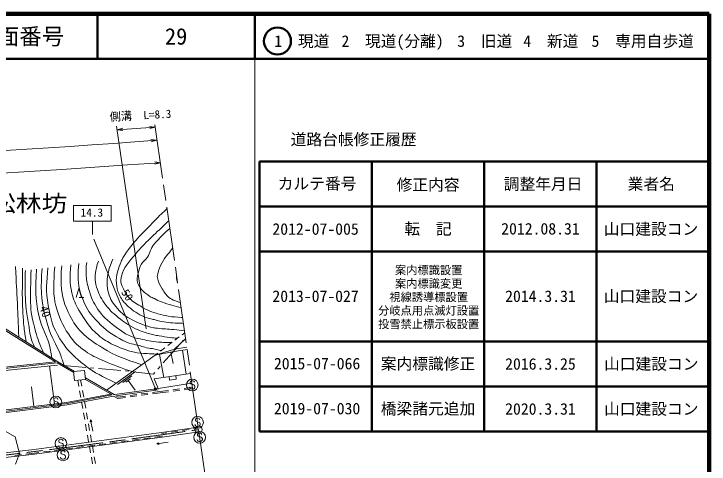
# Model space of a CAD drawing. Units: millimetres, scale not verified. Extents: x 40000 to 680000, y 20000 to 380000.
# Drawn here: x 525424 to 680000, y 279930 to 380000 of the extents above; entities that cross this region are included whole.
import ezdxf
from ezdxf.enums import TextEntityAlignment as Align

# ---------------------------------------------------------------- set-up
doc = ezdxf.new("R2010")
doc.units = ezdxf.units.MM
doc.header["$LTSCALE"] = 1000
doc.header["$PDMODE"] = 32
doc.header["$PDSIZE"] = 500
doc.linetypes.add('CHAIN', pattern=[18.5, 12, -1.5, 3.5, -1.5])
for name, color, linetype, lineweight in [('M-BGD', 7, 'Continuous', 13), ('M-BMK', 2, 'CHAIN', 13), ('M-BMK-HTXT', 7, 'Continuous', 13), ('M-BMK-ROW', 30, 'Continuous', 13), ('M-BMK-SRVR', 3, 'Continuous', 13), ('M-STR-HTXT', 7, 'Continuous', 13), ('M-STR-STRC', 7, 'Continuous', 13), ('M-TTL', 2, 'Continuous', 140), ('M-TTL-BAND', 7, 'Continuous', 13), ('M-TTL-FRAM', 2, 'Continuous', 50), ('M-TTL-LINE', 7, 'Continuous', 50)]:
    doc.layers.add(name, color=color, linetype=linetype, lineweight=lineweight)
doc.layers.add('M-TTL-TXT', color=7, linetype='Continuous')
doc.styles.add('ＭＳ ゴシック', font='')
doc.styles.get('ＭＳ ゴシック').set_extended_font_data('MS Gothic')

msp = doc.modelspace()

# ---------------------------------------------------------------- linework, layer by layer
at = {"layer": 'M-BGD'}
for p, q in [((539270, 316931), (539870, 318931)), ((539870, 318931), (540470, 316931)), ((539970, 316931), (540970, 316931)), ((534644, 302673), (523641, 309581)), ((561100, 305485), (563598, 307795)), ((561219, 307482), (562175, 308207)), ((562813, 308691), (563405, 309140)), ((559626, 306273), (560582, 306999)), ((561100, 305485), (556803, 304132)), ((556803, 304132), (557395, 304581)), ((558032, 305065), (558988, 305790)), ((560342, 304828), (560844, 302270)), ((563865, 305932), (561100, 305485)), ((562914, 305247), (563759, 299923)), ((546007, 296375), (556803, 304132)), ((557784, 304325), (558789, 299209)), ((512518, 300364), (534644, 302673)), ((512538, 300065), (535056, 302415)), ((512570, 299606), (535087, 301955)), ((534435, 293320), (533376, 301777)), ((538735, 300269), (535056, 302415)), ((548429, 297623), (552470, 300526)), ((556641, 298901), (564706, 300059)), ((539856, 297202), (539613, 298578)), ((540510, 297265), (540266, 298641)), ((547720, 295376), (541312, 299113)), ((547270, 295291), (541348, 298745)), ((549633, 298079), (551653, 299531)), ((550331, 298173), (551342, 298899)), ((550837, 298536), (552385, 296381)), ((559931, 299373), (560045, 298581)), ((560045, 298581), (561530, 298795)), ((561530, 298795), (561416, 299587)), ((529843, 292754), (529303, 297068)), ((563261, 296768), (565143, 297008)), ((540292, 294741), (540031, 296218)), ((540946, 294803), (540684, 296280)), ((548063, 295128), (557527, 296434)), ((551265, 295188), (552751, 295388)), ((553731, 295217), (555218, 295418)), ((553742, 295522), (555229, 295722)), ((556209, 295552), (557946, 295786)), ((556220, 295856), (557907, 296083)), ((557907, 296083), (559789, 296324)), ((557946, 295786), (559830, 296027)), ((560781, 296451), (562269, 296641)), ((560822, 296154), (562310, 296344)), ((563302, 296470), (565186, 296711)), ((540728, 292279), (540467, 293756)), ((541382, 292342), (541120, 293819)), ((547601, 295049), (548525, 294515)), ((548063, 295128), (548587, 294826)), ((548525, 294515), (550262, 294750)), ((548587, 294826), (550274, 295054)), ((551254, 294883), (552740, 295084)), ((541164, 289817), (540903, 291294)), ((541818, 289880), (541556, 291357)), ((542348, 289332), (542460, 289736)), ((542716, 289403), (542348, 289332)), ((542938, 287282), (542460, 289736)), ((542460, 289736), (542716, 289403)), ((525676, 286004), (521621, 288269)), ((541600, 287356), (541338, 288833)), ((542254, 287418), (541992, 288895)), ((562875, 287398), (564360, 287614)), ((565349, 287758), (566445, 287917)), ((526690, 282309), (525676, 286004)), ((542036, 284894), (541774, 286371)), ((542690, 284957), (542428, 286434)), ((556768, 285901), (558349, 286109)), ((558316, 286734), (559412, 286894)), ((558349, 286109), (558406, 286117)), ((560402, 287038), (561886, 287254)), ((544375, 284270), (545862, 284465)), ((546854, 284596), (548341, 284792)), ((549332, 284922), (550820, 285118)), ((551811, 285248), (553298, 285444)), ((554290, 285575), (555777, 285770)), ((559696, 284824), (557227, 284434)), ((557227, 284434), (557568, 284678)), ((557626, 284307), (557227, 284434)), ((557568, 284678), (557626, 284307)), ((534461, 282965), (535948, 283160)), ((536939, 283291), (538426, 283487)), ((539418, 283617), (540905, 283813)), ((541897, 283943), (543384, 284139)), ((542472, 282432), (542210, 283909)), ((543125, 282495), (542864, 283972)), ((525597, 281862), (527087, 282033)), ((525777, 279888), (526690, 282309)), ((528080, 282147), (529410, 282300)), ((529410, 282300), (530991, 282508)), ((531982, 282638), (533469, 282834)), ((542908, 279971), (542646, 281448)), ((543561, 280033), (543300, 281510))]:
    msp.add_line(p, q, dxfattribs=at)
for points in [[(538899, 300521), (535211, 302671), (523355, 310115), (511391, 313908), (508396, 314817), (499193, 314347)], [(556803, 304132), (560638, 304886), (563940, 305410)], [(565009, 297944), (557486, 296731), (556641, 298901)], [(513184, 290703), (537156, 293655), (546949, 295479)], [(513205, 290398), (513738, 290456), (537256, 293402), (547270, 295291)], [(547720, 295376), (547864, 295403), (557486, 296731)], [(348450, 282475), (371670, 282390), (400202, 282474), (423746, 282898), (439930, 283432), (457997, 284735), (486025, 287123), (513772, 290158), (537303, 293105), (547601, 295049)], [(200959, 280187), (234559, 278317), (305672, 274745), (351140, 273572), (372888, 273368), (416155, 273954), (448508, 275454), (467881, 276794), (495867, 279299), (529307, 283136), (558233, 286943), (566414, 288134)], [(566563, 287094), (558377, 285903), (529436, 282094), (495973, 278254), (467964, 275747), (448568, 274406), (416186, 272904), (372890, 272318), (351121, 272522), (305632, 273695), (234507, 277268), (200929, 279169)]]:
    msp.add_lwpolyline(points, dxfattribs=at)
msp.add_lwpolyline([(538904, 298510), (541348, 298745), (541156, 300738), (538712, 300503)], close=True, dxfattribs=at)
for points, knots in [([(563108, 311217), (562891, 311221), (562656, 311227), (562392, 311236), (560728, 311292), (559788, 311347), (558150, 311644), (557717, 311723), (557489, 311827), (557062, 311933), (556701, 312022), (556492, 312044), (556135, 312145), (555275, 312387), (554753, 312440), (553961, 312854), (552487, 313625), (551689, 314170), (550492, 315325), (549669, 316119), (549249, 316661), (548796, 317710), (548410, 318604), (548295, 319164), (548218, 320134), (548139, 321139), (548230, 321725), (548479, 322702), (548711, 323614), (548950, 324094), (549296, 324970), (549421, 325286), (549487, 325468), (549661, 325761), (551851, 329438), (553855, 330966), (556776, 334094), (557731, 335117), (558604, 335922), (559465, 336643)], [0, 0, 0, 0, 1, 1, 1, 2, 2, 2, 3, 3, 3, 4, 4, 4, 5, 5, 5, 6, 6, 6, 7, 7, 7, 8, 8, 8, 9, 9, 9, 10, 10, 10, 11, 11, 11, 12, 12, 12, 13, 13, 13, 13]), ([(562921, 312517), (562823, 312525), (562721, 312534), (562614, 312543), (561499, 312637), (560862, 312604), (559761, 312808), (558852, 312977), (558352, 313121), (557457, 313356), (556918, 313498), (556607, 313556), (556086, 313756), (555261, 314074), (554810, 314294), (554050, 314747), (552847, 315464), (552077, 315790), (551119, 316811), (550366, 317614), (550101, 318212), (549643, 319213), (549358, 319835), (549116, 320227), (549198, 320906), (549475, 323179), (550522, 324302), (551985, 326063), (554392, 328961), (556018, 330342), (558735, 332953), (559115, 333318), (559483, 333672), (559841, 334016)], [0, 0, 0, 0, 1, 1, 1, 2, 2, 2, 3, 3, 3, 4, 4, 4, 5, 5, 5, 6, 6, 6, 7, 7, 7, 8, 8, 8, 9, 9, 9, 10, 10, 10, 11, 11, 11, 11]), ([(562614, 314666), (561135, 315009), (559934, 315370), (558210, 316001), (557589, 316228), (557267, 316419), (556670, 316703), (556259, 316898), (556003, 316965), (555626, 317220), (554364, 318075), (553603, 318692), (552967, 320078), (552592, 320895), (552906, 321495), (553087, 322376), (553247, 323151), (553328, 323614), (553725, 324300), (554145, 325027), (554624, 325259), (555111, 325943), (555832, 326955), (555754, 327830), (556562, 328774), (557807, 330226), (558940, 331310), (560089, 332289)], [0, 0, 0, 0, 1, 1, 1, 2, 2, 2, 3, 3, 3, 4, 4, 4, 5, 5, 5, 6, 6, 6, 7, 7, 7, 8, 8, 8, 9, 9, 9, 9]), ([(562441, 315868), (561576, 316077), (560795, 316337), (559910, 316995), (559165, 317550), (558949, 318087), (558426, 318855), (557894, 319638), (557650, 320137), (557394, 321049), (557268, 321498), (557300, 321790), (557414, 322242), (557893, 324133), (558518, 325138), (559729, 326666), (560076, 327104), (560404, 327512), (560718, 327897)], [0, 0, 0, 0, 1, 1, 1, 2, 2, 2, 3, 3, 3, 4, 4, 4, 5, 5, 5, 6, 6, 6, 6]), ([(541608, 324712), (541471, 323588), (541449, 323203), (541479, 322235), (541520, 320922), (541691, 320186), (542035, 318918), (542476, 317289), (542831, 316374), (543718, 314938), (544806, 313177), (545663, 312295), (547309, 311040), (549130, 309652), (550153, 308739), (552319, 307997), (552558, 307915), (552702, 307903), (552951, 307855), (554559, 307543), (555449, 307284), (557078, 307112), (558405, 306972), (558887, 306951), (560490, 306929)], [0, 0, 0, 0, 1, 1, 1, 2, 2, 2, 3, 3, 3, 4, 4, 4, 5, 5, 5, 6, 6, 6, 7, 7, 7, 8, 8, 8, 8]), ([(561752, 307886), (560967, 307965), (560759, 307989), (560125, 308069), (559175, 308189), (558647, 308285), (557701, 308434), (557253, 308504), (556999, 308533), (556555, 308629), (555610, 308834), (555102, 309038), (554184, 309343), (553508, 309567), (553129, 309704), (552495, 310026), (550886, 310842), (550027, 311409), (548616, 312533), (547243, 313626), (546525, 314349), (545517, 315784), (544650, 317020), (544256, 317811), (543822, 319256), (543336, 320872), (543446, 321926), (543798, 323577), (543923, 324160), (543964, 324406), (544202, 325050)], [0, 0, 0, 0, 1, 1, 1, 2, 2, 2, 3, 3, 3, 4, 4, 4, 5, 5, 5, 6, 6, 6, 7, 7, 7, 8, 8, 8, 9, 9, 9, 10, 10, 10, 10]), ([(547450, 325473), (546800, 324048), (546567, 323466), (546337, 322097), (546071, 320508), (546000, 319519), (546458, 317974), (546901, 316480), (547422, 315693), (548435, 314509), (549479, 313286), (550267, 312728), (551706, 312009), (553488, 311120), (554537, 310651), (556484, 310230), (556817, 310158), (557008, 310141), (557347, 310108), (558762, 309968), (559562, 309967), (560977, 309824), (561952, 309725), (562360, 309679), (563346, 309553)], [0, 0, 0, 0, 1, 1, 1, 2, 2, 2, 3, 3, 3, 4, 4, 4, 5, 5, 5, 6, 6, 6, 7, 7, 7, 8, 8, 8, 8]), ([(525748, 323821), (525981, 319835), (526042, 318820), (526199, 315613), (526342, 312682), (526381, 311755), (526527, 308108)], [0, 0, 0, 0, 1, 1, 1, 2, 2, 2, 2]), ([(527317, 323455), (527347, 322420), (527351, 322144), (527352, 321303), (527354, 320113), (527333, 319722), (527279, 318256)], [0, 0, 0, 0, 1, 1, 1, 2, 2, 2, 2]), ([(529240, 323101), (529136, 316954), (528679, 314543), (530243, 309417), (530820, 307527), (531033, 306722), (532014, 304679)], [0, 0, 0, 0, 1, 1, 1, 2, 2, 2, 2]), ([(530449, 323262), (530273, 318634), (530103, 316894), (530964, 312957), (531641, 309860), (532970, 308383), (533574, 305270), (533707, 304586), (533776, 304334), (533873, 303511)], [0, 0, 0, 0, 1, 1, 1, 2, 2, 2, 3, 3, 3, 3]), ([(536622, 301848), (536269, 302918), (536153, 303208), (535833, 304073), (534847, 306738), (533721, 308016), (532944, 310750), (531870, 314523), (531428, 316772), (531531, 320695), (531558, 321761), (531540, 322178), (531697, 323421)], [0, 0, 0, 0, 1, 1, 1, 2, 2, 2, 3, 3, 3, 4, 4, 4, 4]), ([(539748, 303089), (537737, 304904), (536964, 305714), (535667, 307762), (534021, 310362), (533581, 312163), (533050, 315194), (532486, 318422), (532672, 320322), (532998, 323582), (532998, 323585), (532998, 323588), (532999, 323591)], [0, 0, 0, 0, 1, 1, 1, 2, 2, 2, 3, 3, 3, 4, 4, 4, 4]), ([(534549, 323793), (534389, 322692), (534389, 322331), (534343, 321390), (534203, 318544), (534194, 316845), (535058, 314130), (535859, 311613), (536526, 310214), (538089, 308085), (539255, 306497), (540188, 305794), (541820, 304691), (543181, 303772), (544092, 303502), (545587, 302822), (547929, 301757), (548804, 301504), (551750, 300501)], [0, 0, 0, 0, 1, 1, 1, 2, 2, 2, 3, 3, 3, 4, 4, 4, 5, 5, 5, 6, 6, 6, 6]), ([(553852, 302012), (549783, 303412), (548277, 303778), (545149, 305755), (543194, 306991), (542022, 307645), (540406, 309300), (539241, 310492), (538728, 311316), (537948, 312789), (536613, 315314), (536124, 316975), (535957, 319826), (535862, 321453), (535862, 322159), (536115, 323997)], [0, 0, 0, 0, 1, 1, 1, 2, 2, 2, 3, 3, 3, 4, 4, 4, 5, 5, 5, 5]), ([(557150, 304395), (556134, 304441), (555879, 304453), (555065, 304487), (554754, 304500), (554579, 304490), (554268, 304519), (553172, 304623), (552541, 304656), (551484, 304967), (549918, 305428), (549060, 305769), (547580, 306459), (546169, 307117), (545384, 307561), (544200, 308573), (542109, 310360), (541346, 311808), (539887, 314141), (539026, 315516), (538748, 316423), (538327, 317990), (537692, 320356), (537905, 321507), (538117, 324257)], [0, 0, 0, 0, 1, 1, 1, 2, 2, 2, 3, 3, 3, 4, 4, 4, 5, 5, 5, 6, 6, 6, 7, 7, 7, 8, 8, 8, 8]), ([(539860, 324484), (539676, 323277), (539679, 322832), (539689, 321770), (539709, 319471), (540072, 318146), (540949, 316021), (541907, 313700), (542990, 312625), (544763, 310847), (546406, 309200), (547594, 308538), (549637, 307426), (551044, 306660), (552012, 306649), (553546, 306189), (554072, 306031), (554361, 305916), (554899, 305805), (555619, 305658), (556036, 305652), (556755, 305498), (557304, 305381), (557491, 305335), (558151, 305155)], [0, 0, 0, 0, 1, 1, 1, 2, 2, 2, 3, 3, 3, 4, 4, 4, 5, 5, 5, 6, 6, 6, 7, 7, 7, 8, 8, 8, 8]), ([(561823, 320181), (561636, 320592), (561541, 321050), (561564, 321596), (561568, 321694), (561573, 321790), (561579, 321884)], [0, 0, 0, 0, 1, 1, 1, 2, 2, 2, 2]), ([(527279, 318256), (527312, 316117), (527314, 315542), (527415, 313806), (527496, 312415), (527537, 311634), (527692, 310250), (527829, 309022), (527891, 308611), (528130, 307117)], [0, 0, 0, 0, 1, 1, 1, 2, 2, 2, 3, 3, 3, 3]), ([(527914, 318240), (528011, 316154), (528026, 315558), (528238, 313852), (528412, 312453), (528569, 311678), (528810, 310289), (528977, 309331), (529001, 308777), (529278, 307845), (529504, 307085), (529616, 306805), (529996, 305945)], [0, 0, 0, 0, 1, 1, 1, 2, 2, 2, 3, 3, 3, 4, 4, 4, 4]), ([(539748, 303089), (540378, 302513), (540604, 302362), (541172, 301919), (543651, 299986), (544828, 299596), (548158, 297920)], [0, 0, 0, 0, 1, 1, 1, 2, 2, 2, 2])]:
    msp.add_open_spline(points, degree=3, knots=knots, dxfattribs=at)
msp.add_open_spline([(527976, 322937), (527940, 321592), (527936, 320085), (527914, 318240)], degree=3, dxfattribs=at)
at = {"layer": 'M-BMK'}
for p, q in [((556783, 355366), (566490, 287604)), ((566490, 287604), (575512, 224628))]:
    msp.add_line(p, q, dxfattribs=at)
msp.add_arc((282704, 2268564), 2001184, 276.66324, 278.15256, dxfattribs=at)
at = {"layer": 'M-BMK-ROW'}
for p, q in [((558633, 302405), (561959, 306139)), ((562624, 306886), (563156, 307483)), ((536436, 301865), (541416, 301417)), ((557436, 301061), (557968, 301658)), ((542412, 301327), (543209, 301256)), ((544205, 301166), (549185, 300718)), ((550181, 300628), (550978, 300557)), ((551972, 300450), (556431, 299932)), ((556431, 299932), (556771, 300314))]:
    msp.add_line(p, q, dxfattribs=at)
at = {"layer": 'M-BMK-SRVR'}
msp.add_circle((566490, 287607), 800, dxfattribs=at)
at = {"layer": 'M-STR-HTXT'}
for p, q in [((554856, 309994), (548265, 355029)), ((548382, 354231), (549610, 354569)), ((548382, 354231), (549646, 354071)), ((556858, 354848), (555593, 355005)), ((556858, 354848), (555630, 354507)), ((557148, 351916), (555883, 352073)), ((557148, 351916), (555920, 351574)), ((557993, 346923), (556728, 347084)), ((557993, 346923), (556763, 346586))]:
    msp.add_line(p, q, dxfattribs=at)
for centre, radius, start, end in [((324903, 3481027), 3134772, 274.0881, 274.24344), ((325431, 3478112), 3134772, 268.60468, 274.23907), ((282060, 4268344), 3931117, 267.20912, 274.025)]:
    msp.add_arc(centre, radius, start, end, dxfattribs=at)
at = {"layer": 'M-STR-STRC'}
for p, q in [((538684, 337423), (547084, 337423)), ((538684, 333923), (538684, 337423)), ((547084, 333923), (547084, 337423)), ((547084, 333923), (538684, 333923)), ((542884, 333923), (542884, 330991)), ((543222, 329951), (556884, 296648)), ((564716, 298341), (564598, 298105)), ((564952, 298459), (564716, 298341)), ((565189, 298459), (564952, 298459)), ((565425, 298341), (565189, 298459)), ((565543, 298105), (565425, 298341)), ((564598, 296805), (564480, 297041)), ((564598, 298105), (564598, 297987)), ((564598, 297987), (564716, 297750)), ((564716, 296687), (564598, 296805)), ((564716, 297750), (565425, 297514)), ((565425, 297514), (565543, 297396)), ((565543, 296805), (565425, 296687)), ((565543, 297396), (565662, 297159)), ((565662, 297041), (565543, 296805)), ((565662, 297159), (565662, 297041)), ((564952, 296569), (564716, 296687)), ((565189, 296569), (564952, 296569)), ((565425, 296687), (565189, 296569)), ((534391, 294554), (534273, 294318)), ((534273, 294318), (534273, 294200)), ((534273, 294200), (534391, 293963)), ((534627, 294672), (534391, 294554)), ((534391, 293963), (535100, 293727)), ((534863, 294672), (534627, 294672)), ((535100, 294554), (534863, 294672)), ((535218, 294318), (535100, 294554)), ((535100, 293727), (535218, 293609)), ((534273, 293018), (534154, 293254)), ((534391, 292900), (534273, 293018)), ((534627, 292782), (534391, 292900)), ((534863, 292782), (534627, 292782)), ((535100, 292900), (534863, 292782)), ((535218, 293018), (535100, 292900)), ((535218, 293609), (535336, 293372)), ((535336, 293254), (535218, 293018)), ((535336, 293372), (535336, 293254)), ((565907, 290031), (565788, 289795)), ((565788, 289795), (565788, 289677)), ((565788, 289677), (565907, 289441)), ((566143, 290150), (565907, 290031)), ((565907, 289441), (566616, 289204)), ((566379, 290150), (566143, 290150)), ((566616, 290031), (566379, 290150)), ((566734, 289795), (566616, 290031)), ((566616, 289204), (566734, 289086)), ((566734, 289086), (566852, 288850)), ((565788, 288495), (565670, 288731)), ((565907, 288377), (565788, 288495)), ((566143, 288259), (565907, 288377)), ((566379, 288259), (566143, 288259)), ((566616, 288377), (566379, 288259)), ((566734, 288495), (566616, 288377)), ((566852, 288731), (566734, 288495)), ((566852, 288850), (566852, 288731)), ((566383, 286709), (566264, 286473)), ((566264, 286473), (566264, 286354)), ((566264, 286354), (566383, 286118)), ((566619, 286827), (566383, 286709)), ((566383, 286118), (567092, 285882)), ((566855, 286827), (566619, 286827)), ((567092, 286709), (566855, 286827)), ((567210, 286473), (567092, 286709)), ((535522, 285332), (535404, 285096)), ((535404, 285096), (535404, 284977)), ((535404, 284977), (535522, 284741)), ((535758, 285450), (535522, 285332)), ((535522, 284741), (536231, 284505)), ((535995, 285450), (535758, 285450)), ((536231, 285332), (535995, 285450)), ((536349, 285096), (536231, 285332)), ((536231, 284505), (536349, 284386)), ((566264, 285173), (566146, 285409)), ((566383, 285054), (566264, 285173)), ((566619, 284936), (566383, 285054)), ((566855, 284936), (566619, 284936)), ((567092, 285054), (566855, 284936)), ((567092, 285882), (567210, 285763)), ((567210, 285173), (567092, 285054)), ((567210, 285763), (567328, 285527)), ((567328, 285409), (567210, 285173)), ((567328, 285527), (567328, 285409)), ((535404, 283796), (535286, 284032)), ((535522, 283677), (535404, 283796)), ((535758, 283559), (535522, 283677)), ((535995, 283559), (535758, 283559)), ((536224, 282908), (535987, 282790)), ((536231, 283677), (535995, 283559)), ((536460, 282908), (536224, 282908)), ((536349, 283796), (536231, 283677)), ((536349, 284386), (536468, 284150)), ((536468, 284032), (536349, 283796)), ((536696, 282790), (536460, 282908)), ((536468, 284150), (536468, 284032)), ((535869, 281254), (535751, 281490)), ((535987, 282790), (535869, 282554)), ((535869, 282554), (535869, 282435)), ((535869, 282435), (535987, 282199)), ((535987, 282199), (536696, 281963)), ((536815, 282554), (536696, 282790)), ((536696, 281963), (536815, 281844)), ((536815, 281844), (536933, 281608)), ((536933, 281490), (536815, 281254)), ((536933, 281608), (536933, 281490)), ((535987, 281135), (535869, 281254)), ((536224, 281017), (535987, 281135)), ((536460, 281017), (536224, 281017)), ((536696, 281135), (536460, 281017)), ((536815, 281254), (536696, 281135))]:
    msp.add_line(p, q, dxfattribs=at)
for centre, radius in [((565071, 297514), 1300), ((556884, 296648), 150), ((556884, 296648), 120), ((556884, 296648), 90), ((556884, 296648), 60), ((556884, 296648), 30), ((534745, 293727), 1300), ((566261, 289204), 1300), ((566737, 285882), 1300), ((535877, 284505), 1300), ((536342, 281963), 1300)]:
    msp.add_circle(centre, radius, dxfattribs=at)
msp.add_point((556884, 296648), dxfattribs=at)
at = {"layer": 'M-TTL'}
for p, q in [((680000, 380000), (40000, 380000)), ((680000, 20000), (680000, 380000))]:
    msp.add_line(p, q, dxfattribs=at)
at = {"layer": 'M-TTL-BAND'}
msp.add_line((579000, 20000), (579000, 370000), dxfattribs=at)
at = {"layer": 'M-TTL-FRAM'}
for p, q in [((580000, 347197), (580000, 287197)), ((580000, 347197), (680000, 347197)), ((580000, 287197), (680000, 287197))]:
    msp.add_line(p, q, dxfattribs=at)
at = {"layer": 'M-TTL-LINE'}
for p, q in [((543997, 380000), (543997, 370000)), ((579000, 380000), (579000, 370000)), ((40000, 370000), (680000, 370000)), ((605000, 347197), (605000, 287197)), ((630000, 347197), (630000, 287197)), ((655000, 347197), (655000, 287197)), ((580000, 337197), (680000, 337197)), ((580000, 327197), (680000, 327197)), ((580000, 307197), (680000, 307197)), ((580000, 297197), (680000, 297197))]:
    msp.add_line(p, q, dxfattribs=at)
msp.add_circle((584031, 373958), 3000, dxfattribs=at)

# ---------------------------------------------------------------- texts
at = {"layer": 'M-BGD', "style": 'ＭＳ ゴシック'}
for s, rotation, p in [('50', 302.905, (548752, 317771)), ('40', 287.942, (530588, 314564))]:
    msp.add_text(s, height=1833, rotation=rotation, dxfattribs=at).set_placement(p, align=Align.BOTTOM_LEFT)
at = {"layer": 'M-BMK-HTXT', "style": 'ＭＳ ゴシック', "width": 1.15}
msp.add_text('字一ノ松林坊', height=3666, dxfattribs=at).set_placement((520084, 334941), align=Align.BOTTOM_CENTER)
at = {"layer": 'M-STR-HTXT', "style": 'ＭＳ ゴシック'}
msp.add_text('側溝\u3000L=8.3', height=1833, rotation=3.129, dxfattribs=at).set_placement((553640, 355997), align=Align.BOTTOM_CENTER)
at = {"layer": 'M-STR-STRC', "style": 'ＭＳ ゴシック'}
msp.add_text('14.3', height=1833, dxfattribs=at).set_placement((540271, 334386), align=Align.BOTTOM_LEFT)
at = {"layer": 'M-TTL-TXT', "style": 'ＭＳ ゴシック'}
for s, height, p in [('図面番号', 3666, (526622, 375000)), ('29', 3666, (561497, 375000)), ('5\u3000専用自歩道', 2566, (665228, 373958)), ('1\u3000現道', 2566, (589448, 373958)), ('2\u3000現道(分離)', 2566, (609619, 373958)), ('3\u3000旧道', 2566, (630121, 373958)), ('4\u3000新道', 2566, (644824, 373958)), ('道路台帳修正履歴', 2566, (600968, 352113)), ('カルテ番号', 2566, (592839, 342277)), ('修正内容', 2566, (617509, 342023)), ('調整年月日', 2566, (643089, 342197)), ('業者名', 2566, (667134, 342197)), ('転\u3000記', 2566, (617500, 332245)), ('2012-07-005', 2566, (592500, 332189)), ('2012.08.31', 2566, (642500, 332245)), ('山口建設コン', 2566, (667077, 332189)), ('案内標識設置', 1833, (617649, 323045)), ('案内標識変更', 1833, (617649, 320045)), ('2013-07-027', 2566, (592500, 317250)), ('2014.3.31', 2566, (642500, 317250)), ('山口建設コン', 2566, (667077, 317250)), ('視線誘導標設置', 1833, (617649, 317045)), ('分岐点用点滅灯設置', 1833, (617649, 314045)), ('投雪禁止標示板設置', 1833, (617649, 311045)), ('2015-07-066', 2566, (592839, 302277)), ('案内標識修正', 2566, (617500, 302245)), ('2016.3.25', 2566, (642500, 302197)), ('山口建設コン', 2566, (667134, 302197)), ('橋梁諸元追加', 2566, (617500, 292245)), ('山口建設コン', 2566, (667134, 292197)), ('2019-07-030', 2566, (592839, 292277)), ('2020.3.31', 2566, (642500, 292197))]:
    msp.add_text(s, height=height, dxfattribs=at).set_placement(p, align=Align.MIDDLE_CENTER)

doc.saveas('drawing.dxf')
